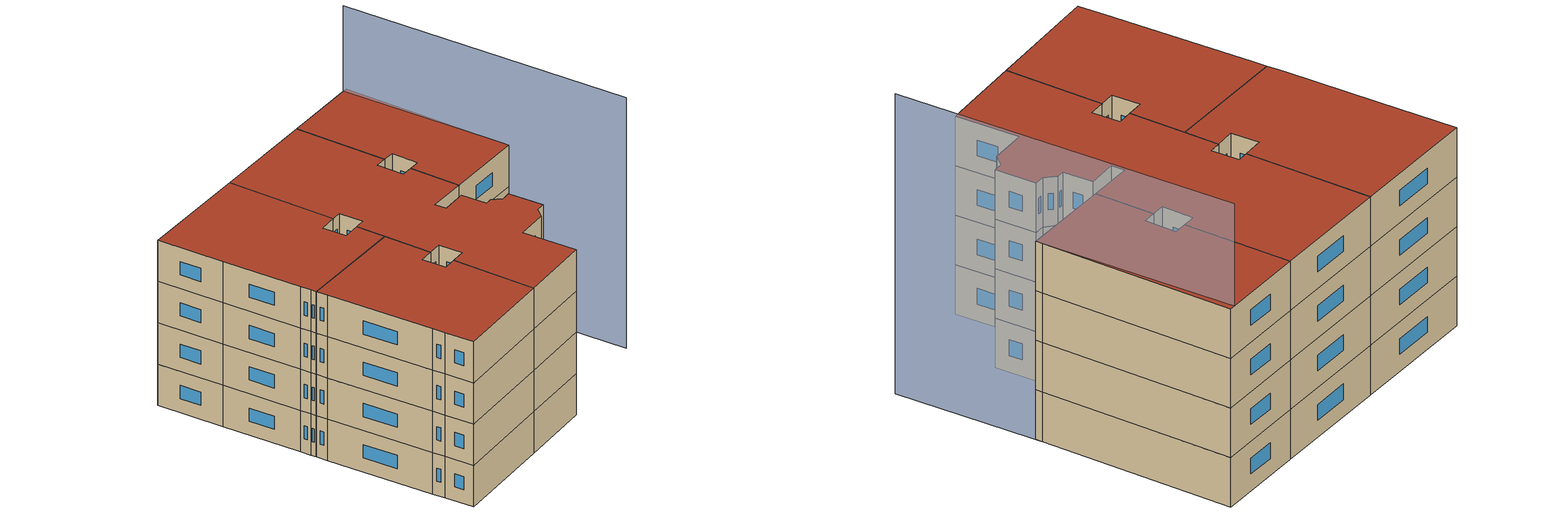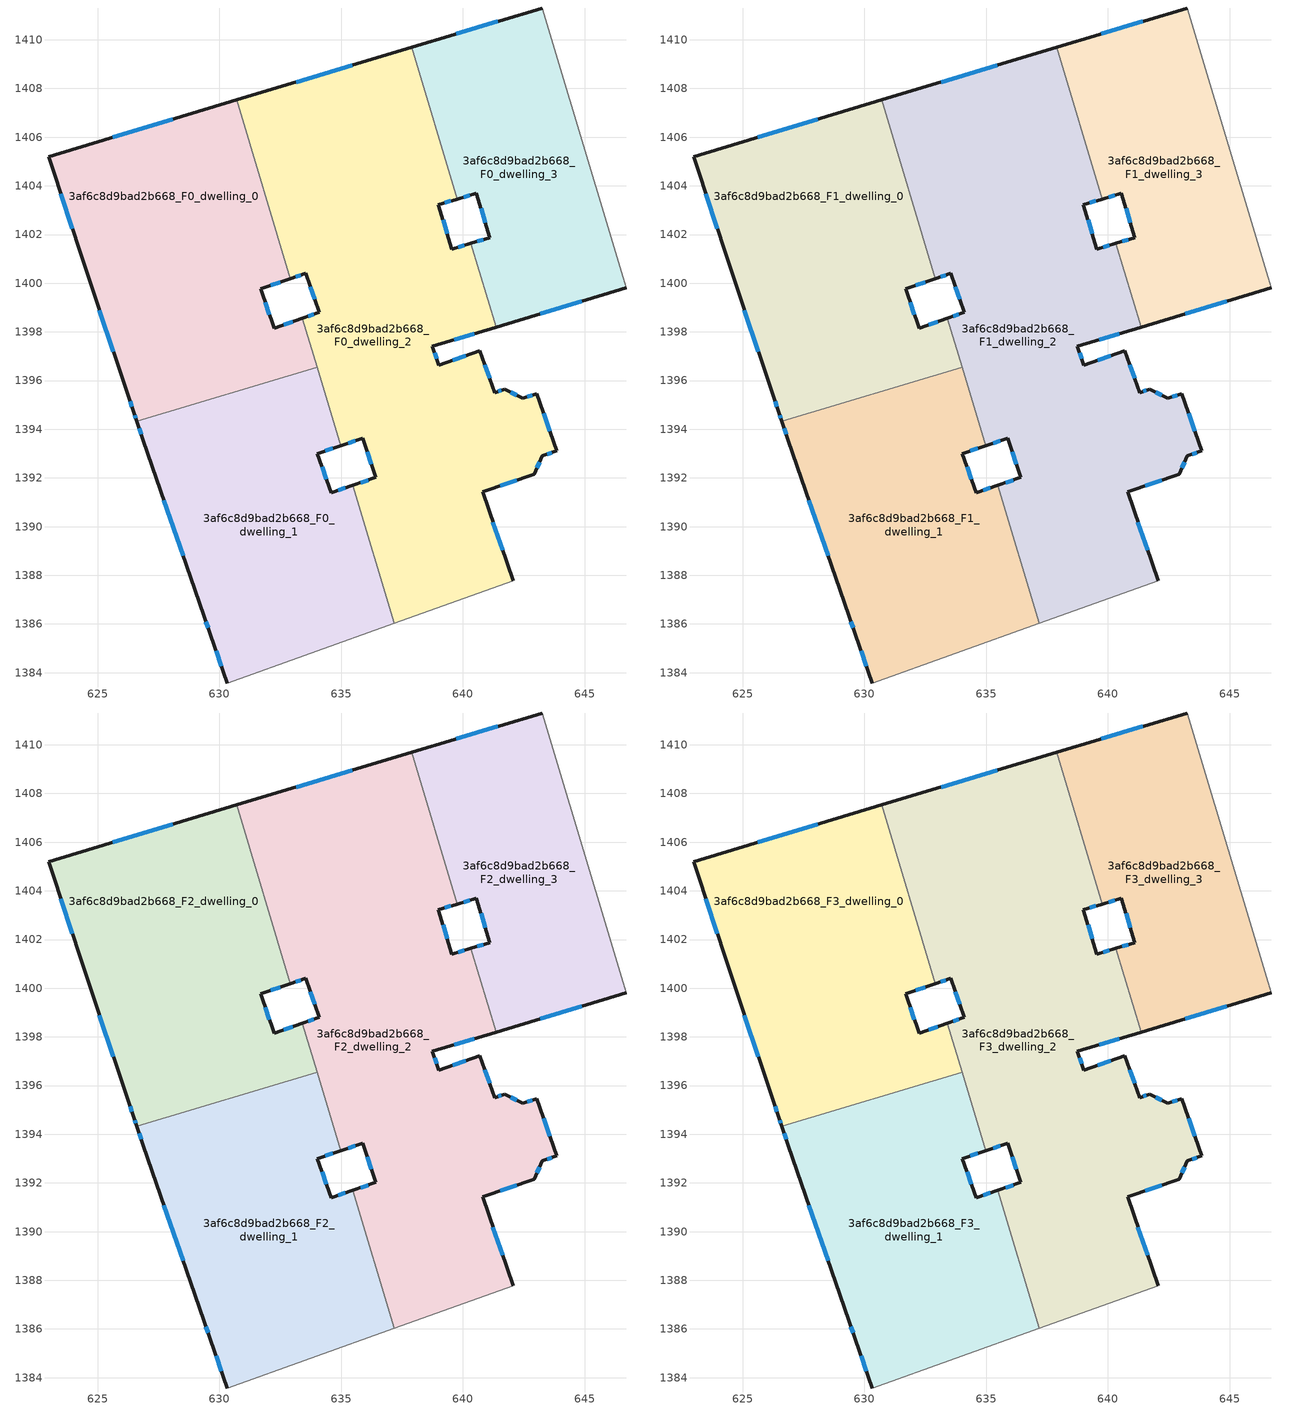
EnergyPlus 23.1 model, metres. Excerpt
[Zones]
3af6c8d9bad2b668_F0_dwelling_0
 floor ground (EU_floor_Construction): 630.7,1407.53 632.91,1400.19 631.69,1399.77 632.24,1398.16 633.41,1398.56 634.01,1396.55 626.6,1394.32 626.48,1394.7 626.25,1395.37 624.46,1400.71 622.98,1405.21 z0
 wall outside (EU_wall_Construction): 630.7,1407.53 622.98,1405.21 624.46,1400.71 626.25,1395.37 626.48,1394.7 626.6,1394.32 / 633.41,1398.56 632.24,1398.16 631.69,1399.77 632.91,1400.19 z0:3
 wall to 3af6c8d9bad2b668_F0_dwelling_2 (EU_wall_Construction): 632.91,1400.19 630.7,1407.53 / 634.01,1396.55 633.41,1398.56 z0:3
 wall to 3af6c8d9bad2b668_F0_dwelling_1 (EU_wall_Construction): 626.6,1394.32 634.01,1396.55 z0:3
 window (EU_Window_Construction): 626.33,1395.14 626.4,1394.93 / 625.07,1398.89 625.64,1397.19 / 623.49,1403.67 623.96,1402.24 / 628.08,1406.74 625.61,1406 / 632.1,1399.91 632.5,1400.05 / 632.06,1398.7 631.88,1399.22 / 633.01,1398.42 632.64,1398.29 / 626.52,1394.57 626.56,1394.45 z1.02:1.98
3af6c8d9bad2b668_F0_dwelling_1
 floor ground (EU_floor_Construction): 634.01,1396.55 634.98,1393.32 634.03,1393 634.58,1391.39 635.47,1391.69 637.18,1386.03 630.32,1383.58 629.62,1385.57 629.35,1386.37 626.88,1393.53 626.6,1394.32 z0
 wall outside (EU_wall_Construction): 635.47,1391.69 634.58,1391.39 634.03,1393 634.98,1393.32 / 626.6,1394.32 626.88,1393.53 629.35,1386.37 629.62,1385.57 630.32,1383.58 z0:3
 wall adiabatic (EU_wall_Construction): 630.32,1383.58 637.18,1386.03 z0:3
 wall to 3af6c8d9bad2b668_F0_dwelling_2 (EU_wall_Construction): 637.18,1386.03 635.47,1391.69 / 634.98,1393.32 634.01,1396.55 z0:3
 window (EU_Window_Construction): 634.35,1393.11 634.66,1393.21 / 634.39,1391.94 634.21,1392.45 / 635.17,1391.59 634.89,1391.49 / 629.86,1384.89 630.08,1384.25 / 629.44,1386.1 629.53,1385.84 / 627.72,1391.09 628.51,1388.8 / 626.7,1394.05 626.78,1393.8 z1.02:1.98
3af6c8d9bad2b668_F0_dwelling_2
 floor ground (EU_floor_Construction): 637.9,1409.69 639.78,1403.46 639,1403.22 639.55,1401.4 640.33,1401.64 641.36,1398.2 638.75,1397.41 639.02,1396.63 640.7,1397.23 641.31,1395.51 641.73,1395.65 642.45,1395.26 643.04,1395.46 643.85,1393.11 643.27,1392.91 642.93,1392.15 640.81,1391.43 642.06,1387.78 637.18,1386.03 635.47,1391.69 636.43,1392.02 635.88,1393.63 634.98,1393.32 633.41,1398.56 634.1,1398.8 633.55,1400.41 632.91,1400.19 630.7,1407.53 z0
 wall outside (EU_wall_Construction): 642.06,1387.78 640.81,1391.43 642.93,1392.15 643.27,1392.91 643.85,1393.11 643.04,1395.46 642.45,1395.26 641.73,1395.65 641.31,1395.51 640.7,1397.23 639.02,1396.63 638.75,1397.41 641.36,1398.2 / 634.98,1393.32 635.88,1393.63 636.43,1392.02 635.47,1391.69 / 632.91,1400.19 633.55,1400.41 634.1,1398.8 633.41,1398.56 / 637.9,1409.69 630.7,1407.53 / 640.33,1401.64 639.55,1401.4 639,1403.22 639.78,1403.46 z0:3
 wall adiabatic (EU_wall_Construction): 637.18,1386.03 642.06,1387.78 z0:3
 wall to 3af6c8d9bad2b668_F0_dwelling_3 (EU_wall_Construction): 639.78,1403.46 637.9,1409.69 / 641.36,1398.2 640.33,1401.64 z0:3
 window (EU_Window_Construction): 641.64,1389.02 641.24,1390.19 / 636.11,1391.91 635.8,1391.8 / 636.07,1393.08 636.24,1392.57 / 635.29,1393.43 635.58,1393.53 / 633.87,1398.72 633.64,1398.64 / 633.74,1399.86 633.91,1399.35 / 633.13,1400.26 633.33,1400.33 / 635.45,1408.96 633.15,1408.26 / 639.26,1403.3 639.51,1403.38 / 639.36,1402.02 639.18,1402.6 / 640.06,1401.56 639.81,1401.48 / 639.64,1397.68 640.47,1397.93 / 638.92,1396.9 638.84,1397.15 / 640.13,1397.03 639.59,1396.84 / 641.1,1396.09 640.91,1396.64 / 641.59,1395.6 641.45,1395.56 / 642.21,1395.4 641.97,1395.52 / 642.84,1395.4 642.65,1395.33 / 643.58,1393.91 643.32,1394.66 / 643.46,1392.98 643.65,1393.04 / 643.04,1392.41 643.15,1392.65 / 641.53,1391.67 642.21,1391.91 z1.02:1.98
3af6c8d9bad2b668_F0_dwelling_3
 floor ground (EU_floor_Construction): 643.26,1411.31 646.6,1400.22 646.71,1399.81 641.36,1398.2 640.33,1401.64 641.11,1401.87 640.56,1403.69 639.78,1403.46 637.9,1409.69 z0
 wall outside (EU_wall_Construction): 641.36,1398.2 646.71,1399.81 / 639.78,1403.46 640.56,1403.69 641.11,1401.87 640.33,1401.64 / 643.26,1411.31 637.9,1409.69 z0:3
 wall adiabatic (EU_wall_Construction): 646.71,1399.81 646.6,1400.22 643.26,1411.31 z0:3
 window (EU_Window_Construction): 643.18,1398.75 644.89,1399.26 / 640.84,1401.79 640.59,1401.72 / 640.75,1403.07 640.92,1402.49 / 640.04,1403.54 640.29,1403.61 / 641.43,1410.76 639.72,1410.24 z1.02:1.98
3af6c8d9bad2b668_F1_dwelling_0
 floor to 3af6c8d9bad2b668_F0_dwelling_0 (EU_floor_Construction): 630.7,1407.53 632.91,1400.19 631.69,1399.77 632.24,1398.16 633.4,1398.56 634.01,1396.55 626.6,1394.32 626.48,1394.7 626.25,1395.37 624.46,1400.71 622.98,1405.21 z3
 wall outside (EU_wall_Construction): 630.7,1407.53 622.98,1405.21 624.46,1400.71 626.25,1395.37 626.48,1394.7 626.6,1394.32 / 633.41,1398.56 632.24,1398.16 631.69,1399.77 632.91,1400.19 z3:6
 wall to 3af6c8d9bad2b668_F1_dwelling_2 (EU_wall_Construction): 632.91,1400.19 630.7,1407.53 / 634.01,1396.55 633.41,1398.56 z3:6
 wall to 3af6c8d9bad2b668_F1_dwelling_1 (EU_wall_Construction): 626.6,1394.32 634.01,1396.55 z3:6
 window (EU_Window_Construction): 626.33,1395.14 626.4,1394.93 / 625.07,1398.89 625.64,1397.19 / 623.49,1403.67 623.96,1402.24 / 628.08,1406.74 625.61,1406 / 632.1,1399.91 632.5,1400.05 / 632.06,1398.7 631.88,1399.22 / 633.01,1398.42 632.64,1398.29 / 626.52,1394.57 626.56,1394.45 z4.02:4.98
3af6c8d9bad2b668_F1_dwelling_1
 floor to 3af6c8d9bad2b668_F0_dwelling_1 (EU_floor_Construction): 634.01,1396.55 634.98,1393.32 634.02,1393 634.58,1391.39 635.47,1391.69 637.18,1386.03 630.32,1383.58 629.62,1385.57 629.35,1386.37 626.88,1393.53 626.6,1394.32 z3
 wall outside (EU_wall_Construction): 635.47,1391.69 634.58,1391.39 634.03,1393 634.98,1393.32 / 626.6,1394.32 626.88,1393.53 629.35,1386.37 629.62,1385.57 630.32,1383.58 z3:6
 wall adiabatic (EU_wall_Construction): 630.32,1383.58 637.18,1386.03 z3:6
 wall to 3af6c8d9bad2b668_F1_dwelling_2 (EU_wall_Construction): 637.18,1386.03 635.47,1391.69 / 634.98,1393.32 634.01,1396.55 z3:6
 window (EU_Window_Construction): 634.35,1393.11 634.66,1393.21 / 634.39,1391.94 634.21,1392.45 / 635.17,1391.59 634.89,1391.49 / 629.86,1384.89 630.08,1384.25 / 629.44,1386.1 629.53,1385.84 / 627.72,1391.09 628.51,1388.8 / 626.7,1394.05 626.78,1393.8 z4.02:4.98
3af6c8d9bad2b668_F1_dwelling_2
 floor to 3af6c8d9bad2b668_F0_dwelling_2 (EU_floor_Construction): 637.9,1409.69 639.78,1403.46 639,1403.22 639.55,1401.4 640.33,1401.64 641.36,1398.2 638.75,1397.41 639.02,1396.63 640.7,1397.23 641.31,1395.51 641.73,1395.65 642.45,1395.26 643.04,1395.46 643.85,1393.11 643.26,1392.91 642.93,1392.15 640.81,1391.43 642.06,1387.78 637.18,1386.03 635.47,1391.69 636.43,1392.02 635.88,1393.63 634.98,1393.32 633.4,1398.56 634.1,1398.8 633.55,1400.41 632.91,1400.19 630.7,1407.53 z3
 wall outside (EU_wall_Construction): 642.06,1387.78 640.81,1391.43 642.93,1392.15 643.27,1392.91 643.85,1393.11 643.04,1395.46 642.45,1395.26 641.73,1395.65 641.31,1395.51 640.7,1397.23 639.02,1396.63 638.75,1397.41 641.36,1398.2 / 634.98,1393.32 635.88,1393.63 636.43,1392.02 635.47,1391.69 / 632.91,1400.19 633.55,1400.41 634.1,1398.8 633.41,1398.56 / 637.9,1409.69 630.7,1407.53 / 640.33,1401.64 639.55,1401.4 639,1403.22 639.78,1403.46 z3:6
 wall adiabatic (EU_wall_Construction): 637.18,1386.03 642.06,1387.78 z3:6
 wall to 3af6c8d9bad2b668_F1_dwelling_3 (EU_wall_Construction): 639.78,1403.46 637.9,1409.69 / 641.36,1398.2 640.33,1401.64 z3:6
 window (EU_Window_Construction): 641.64,1389.02 641.24,1390.19 / 636.11,1391.91 635.8,1391.8 / 636.07,1393.08 636.24,1392.57 / 635.29,1393.43 635.58,1393.53 / 633.87,1398.72 633.64,1398.64 / 633.74,1399.86 633.91,1399.35 / 633.13,1400.26 633.33,1400.33 / 635.45,1408.96 633.15,1408.26 / 639.26,1403.3 639.51,1403.38 / 639.36,1402.02 639.18,1402.6 / 640.06,1401.56 639.81,1401.48 / 639.64,1397.68 640.47,1397.93 / 638.92,1396.9 638.84,1397.15 / 640.13,1397.03 639.59,1396.84 / 641.1,1396.09 640.91,1396.64 / 641.59,1395.6 641.45,1395.56 / 642.21,1395.4 641.97,1395.52 / 642.84,1395.4 642.65,1395.33 / 643.58,1393.91 643.32,1394.66 / 643.46,1392.98 643.65,1393.04 / 643.04,1392.41 643.15,1392.65 / 641.53,1391.67 642.21,1391.91 z4.02:4.98
3af6c8d9bad2b668_F1_dwelling_3
 floor to 3af6c8d9bad2b668_F0_dwelling_3 (EU_floor_Construction): 643.25,1411.31 646.6,1400.22 646.71,1399.81 641.36,1398.2 640.33,1401.64 641.11,1401.87 640.56,1403.69 639.78,1403.46 637.9,1409.69 z3
 wall outside (EU_wall_Construction): 641.36,1398.2 646.71,1399.81 / 639.78,1403.46 640.56,1403.69 641.11,1401.87 640.33,1401.64 / 643.26,1411.31 637.9,1409.69 z3:6
 wall adiabatic (EU_wall_Construction): 646.71,1399.81 646.6,1400.22 643.26,1411.31 z3:6
 window (EU_Window_Construction): 643.18,1398.75 644.89,1399.26 / 640.84,1401.79 640.59,1401.72 / 640.75,1403.07 640.92,1402.49 / 640.04,1403.54 640.29,1403.61 / 641.43,1410.76 639.72,1410.24 z4.02:4.98
3af6c8d9bad2b668_F2_dwelling_0
 floor to 3af6c8d9bad2b668_F1_dwelling_0 (EU_floor_Construction): 630.7,1407.53 632.91,1400.19 631.69,1399.77 632.24,1398.16 633.4,1398.56 634.01,1396.55 626.6,1394.32 626.48,1394.7 626.25,1395.37 624.46,1400.71 622.98,1405.21 z6
 wall outside (EU_wall_Construction): 630.7,1407.53 622.98,1405.21 624.46,1400.71 626.25,1395.37 626.48,1394.7 626.6,1394.32 / 633.41,1398.56 632.24,1398.16 631.69,1399.77 632.91,1400.19 z6:9
 wall to 3af6c8d9bad2b668_F2_dwelling_2 (EU_wall_Construction): 632.91,1400.19 630.7,1407.53 / 634.01,1396.55 633.41,1398.56 z6:9
 wall to 3af6c8d9bad2b668_F2_dwelling_1 (EU_wall_Construction): 626.6,1394.32 634.01,1396.55 z6:9
 window (EU_Window_Construction): 626.33,1395.14 626.4,1394.93 / 625.07,1398.89 625.64,1397.19 / 623.49,1403.67 623.96,1402.24 / 628.08,1406.74 625.61,1406 / 632.1,1399.91 632.5,1400.05 / 632.06,1398.7 631.88,1399.22 / 633.01,1398.42 632.64,1398.29 / 626.52,1394.57 626.56,1394.45 z7.02:7.98
3af6c8d9bad2b668_F2_dwelling_1
 floor to 3af6c8d9bad2b668_F1_dwelling_1 (EU_floor_Construction): 634.01,1396.55 634.98,1393.32 634.02,1393 634.58,1391.39 635.47,1391.69 637.18,1386.03 630.32,1383.58 629.62,1385.57 629.35,1386.37 626.88,1393.53 626.6,1394.32 z6
 wall outside (EU_wall_Construction): 635.47,1391.69 634.58,1391.39 634.03,1393 634.98,1393.32 / 626.6,1394.32 626.88,1393.53 629.35,1386.37 629.62,1385.57 630.32,1383.58 z6:9
 wall adiabatic (EU_wall_Construction): 630.32,1383.58 637.18,1386.03 z6:9
 wall to 3af6c8d9bad2b668_F2_dwelling_2 (EU_wall_Construction): 637.18,1386.03 635.47,1391.69 / 634.98,1393.32 634.01,1396.55 z6:9
 window (EU_Window_Construction): 634.35,1393.11 634.66,1393.21 / 634.39,1391.94 634.21,1392.45 / 635.17,1391.59 634.89,1391.49 / 629.86,1384.89 630.08,1384.25 / 629.44,1386.1 629.53,1385.84 / 627.72,1391.09 628.51,1388.8 / 626.7,1394.05 626.78,1393.8 z7.02:7.98
3af6c8d9bad2b668_F2_dwelling_2
 floor to 3af6c8d9bad2b668_F1_dwelling_2 (EU_floor_Construction): 637.9,1409.69 639.78,1403.46 639,1403.22 639.55,1401.4 640.33,1401.64 641.36,1398.2 638.75,1397.41 639.02,1396.63 640.7,1397.23 641.31,1395.51 641.73,1395.65 642.45,1395.26 643.04,1395.46 643.85,1393.11 643.26,1392.91 642.93,1392.15 640.81,1391.43 642.06,1387.78 637.18,1386.03 635.47,1391.69 636.43,1392.02 635.88,1393.63 634.98,1393.32 633.4,1398.56 634.1,1398.8 633.55,1400.41 632.91,1400.19 630.7,1407.53 z6
 wall outside (EU_wall_Construction): 642.06,1387.78 640.81,1391.43 642.93,1392.15 643.27,1392.91 643.85,1393.11 643.04,1395.46 642.45,1395.26 641.73,1395.65 641.31,1395.51 640.7,1397.23 639.02,1396.63 638.75,1397.41 641.36,1398.2 / 634.98,1393.32 635.88,1393.63 636.43,1392.02 635.47,1391.69 / 632.91,1400.19 633.55,1400.41 634.1,1398.8 633.41,1398.56 / 637.9,1409.69 630.7,1407.53 / 640.33,1401.64 639.55,1401.4 639,1403.22 639.78,1403.46 z6:9
 wall adiabatic (EU_wall_Construction): 637.18,1386.03 642.06,1387.78 z6:9
 wall to 3af6c8d9bad2b668_F2_dwelling_3 (EU_wall_Construction): 639.78,1403.46 637.9,1409.69 / 641.36,1398.2 640.33,1401.64 z6:9
 window (EU_Window_Construction): 641.64,1389.02 641.24,1390.19 / 636.11,1391.91 635.8,1391.8 / 636.07,1393.08 636.24,1392.57 / 635.29,1393.43 635.58,1393.53 / 633.87,1398.72 633.64,1398.64 / 633.74,1399.86 633.91,1399.35 / 633.13,1400.26 633.33,1400.33 / 635.45,1408.96 633.15,1408.26 / 639.26,1403.3 639.51,1403.38 / 639.36,1402.02 639.18,1402.6 / 640.06,1401.56 639.81,1401.48 / 639.64,1397.68 640.47,1397.93 / 638.92,1396.9 638.84,1397.15 / 640.13,1397.03 639.59,1396.84 / 641.1,1396.09 640.91,1396.64 / 641.59,1395.6 641.45,1395.56 / 642.21,1395.4 641.97,1395.52 / 642.84,1395.4 642.65,1395.33 / 643.58,1393.91 643.32,1394.66 / 643.46,1392.98 643.65,1393.04 / 643.04,1392.41 643.15,1392.65 / 641.53,1391.67 642.21,1391.91 z7.02:7.98
3af6c8d9bad2b668_F2_dwelling_3
 floor to 3af6c8d9bad2b668_F1_dwelling_3 (EU_floor_Construction): 643.25,1411.31 646.6,1400.22 646.71,1399.81 641.36,1398.2 640.33,1401.64 641.11,1401.87 640.56,1403.69 639.78,1403.46 637.9,1409.69 z6
 wall outside (EU_wall_Construction): 641.36,1398.2 646.71,1399.81 / 639.78,1403.46 640.56,1403.69 641.11,1401.87 640.33,1401.64 / 643.26,1411.31 637.9,1409.69 z6:9
 wall adiabatic (EU_wall_Construction): 646.71,1399.81 646.6,1400.22 643.26,1411.31 z6:9
 window (EU_Window_Construction): 643.18,1398.75 644.89,1399.26 / 640.84,1401.79 640.59,1401.72 / 640.75,1403.07 640.92,1402.49 / 640.04,1403.54 640.29,1403.61 / 641.43,1410.76 639.72,1410.24 z7.02:7.98
3af6c8d9bad2b668_F3_dwelling_0
 floor to 3af6c8d9bad2b668_F2_dwelling_0 (EU_floor_Construction): 630.7,1407.53 632.91,1400.19 631.69,1399.77 632.24,1398.16 633.4,1398.56 634.01,1396.55 626.6,1394.32 626.48,1394.7 626.25,1395.37 624.46,1400.71 622.98,1405.21 z9
 wall outside (EU_wall_Construction): 630.7,1407.53 622.98,1405.21 624.46,1400.71 626.25,1395.37 626.48,1394.7 626.6,1394.32 / 633.41,1398.56 632.24,1398.16 631.69,1399.77 632.91,1400.19 z9:12
 wall to 3af6c8d9bad2b668_F3_dwelling_2 (EU_wall_Construction): 632.91,1400.19 630.7,1407.53 / 634.01,1396.55 633.41,1398.56 z9:12
 wall to 3af6c8d9bad2b668_F3_dwelling_1 (EU_wall_Construction): 626.6,1394.32 634.01,1396.55 z9:12
 window (EU_Window_Construction): 626.33,1395.14 626.4,1394.93 / 625.07,1398.89 625.64,1397.19 / 623.49,1403.67 623.96,1402.24 / 628.08,1406.74 625.61,1406 / 632.1,1399.91 632.5,1400.05 / 632.06,1398.7 631.88,1399.22 / 633.01,1398.42 632.64,1398.29 / 626.52,1394.57 626.56,1394.45 z10.02:10.98
 roof outside (EU_roof_Construction): 634.01,1396.55 633.41,1398.56 632.24,1398.16 631.69,1399.77 632.91,1400.19 630.7,1407.53 622.98,1405.21 624.46,1400.71 626.25,1395.37 626.48,1394.7 626.6,1394.32 z12
3af6c8d9bad2b668_F3_dwelling_1
 floor to 3af6c8d9bad2b668_F2_dwelling_1 (EU_floor_Construction): 634.01,1396.55 634.98,1393.32 634.02,1393 634.58,1391.39 635.47,1391.69 637.18,1386.03 630.32,1383.58 629.62,1385.57 629.35,1386.37 626.88,1393.53 626.6,1394.32 z9
 wall outside (EU_wall_Construction): 635.47,1391.69 634.58,1391.39 634.03,1393 634.98,1393.32 / 626.6,1394.32 626.88,1393.53 629.35,1386.37 629.62,1385.57 630.32,1383.58 z9:12
 wall adiabatic (EU_wall_Construction): 630.32,1383.58 637.18,1386.03 z9:12
 wall to 3af6c8d9bad2b668_F3_dwelling_2 (EU_wall_Construction): 637.18,1386.03 635.47,1391.69 / 634.98,1393.32 634.01,1396.55 z9:12
 window (EU_Window_Construction): 634.35,1393.11 634.66,1393.21 / 634.39,1391.94 634.21,1392.45 / 635.17,1391.59 634.89,1391.49 / 629.86,1384.89 630.08,1384.25 / 629.44,1386.1 629.53,1385.84 / 627.72,1391.09 628.51,1388.8 / 626.7,1394.05 626.78,1393.8 z10.02:10.98
 roof outside (EU_roof_Construction): 637.18,1386.03 635.47,1391.69 634.58,1391.39 634.03,1393 634.98,1393.32 634.01,1396.55 626.6,1394.32 626.88,1393.53 629.35,1386.37 629.62,1385.57 630.32,1383.58 z12
3af6c8d9bad2b668_F3_dwelling_2
 floor to 3af6c8d9bad2b668_F2_dwelling_2 (EU_floor_Construction): 637.9,1409.69 639.78,1403.46 639,1403.22 639.55,1401.4 640.33,1401.64 641.36,1398.2 638.75,1397.41 639.02,1396.63 640.7,1397.23 641.31,1395.51 641.73,1395.65 642.45,1395.26 643.04,1395.46 643.85,1393.11 643.26,1392.91 642.93,1392.15 640.81,1391.43 642.06,1387.78 637.18,1386.03 635.47,1391.69 636.43,1392.02 635.88,1393.63 634.98,1393.32 633.4,1398.56 634.1,1398.8 633.55,1400.41 632.91,1400.19 630.7,1407.53 z9
 wall outside (EU_wall_Construction): 642.06,1387.78 640.81,1391.43 642.93,1392.15 643.27,1392.91 643.85,1393.11 643.04,1395.46 642.45,1395.26 641.73,1395.65 641.31,1395.51 640.7,1397.23 639.02,1396.63 638.75,1397.41 641.36,1398.2 / 634.98,1393.32 635.88,1393.63 636.43,1392.02 635.47,1391.69 / 632.91,1400.19 633.55,1400.41 634.1,1398.8 633.41,1398.56 / 637.9,1409.69 630.7,1407.53 / 640.33,1401.64 639.55,1401.4 639,1403.22 639.78,1403.46 z9:12
 wall adiabatic (EU_wall_Construction): 637.18,1386.03 642.06,1387.78 z9:12
 wall to 3af6c8d9bad2b668_F3_dwelling_3 (EU_wall_Construction): 639.78,1403.46 637.9,1409.69 / 641.36,1398.2 640.33,1401.64 z9:12
 window (EU_Window_Construction): 641.64,1389.02 641.24,1390.19 / 636.11,1391.91 635.8,1391.8 / 636.07,1393.08 636.24,1392.57 / 635.29,1393.43 635.58,1393.53 / 633.87,1398.72 633.64,1398.64 / 633.74,1399.86 633.91,1399.35 / 633.13,1400.26 633.33,1400.33 / 635.45,1408.96 633.15,1408.26 / 639.26,1403.3 639.51,1403.38 / 639.36,1402.02 639.18,1402.6 / 640.06,1401.56 639.81,1401.48 / 639.64,1397.68 640.47,1397.93 / 638.92,1396.9 638.84,1397.15 / 640.13,1397.03 639.59,1396.84 / 641.1,1396.09 640.91,1396.64 / 641.59,1395.6 641.45,1395.56 / 642.21,1395.4 641.97,1395.52 / 642.84,1395.4 642.65,1395.33 / 643.58,1393.91 643.32,1394.66 / 643.46,1392.98 643.65,1393.04 / 643.04,1392.41 643.15,1392.65 / 641.53,1391.67 642.21,1391.91 z10.02:10.98
 roof outside (EU_roof_Construction): 642.06,1387.78 640.81,1391.43 642.93,1392.15 643.27,1392.91 643.85,1393.11 643.04,1395.46 642.45,1395.26 641.73,1395.65 641.31,1395.51 640.7,1397.23 639.02,1396.63 638.75,1397.41 641.36,1398.2 640.33,1401.64 639.55,1401.4 639,1403.22 639.78,1403.46 637.9,1409.69 630.7,1407.53 632.91,1400.19 633.55,1400.41 634.1,1398.8 633.41,1398.56 634.98,1393.32 635.88,1393.63 636.43,1392.02 635.47,1391.69 637.18,1386.03 z12
3af6c8d9bad2b668_F3_dwelling_3
 floor to 3af6c8d9bad2b668_F2_dwelling_3 (EU_floor_Construction): 643.25,1411.31 646.6,1400.22 646.71,1399.81 641.36,1398.2 640.33,1401.64 641.11,1401.87 640.56,1403.69 639.78,1403.46 637.9,1409.69 z9
 wall outside (EU_wall_Construction): 641.36,1398.2 646.71,1399.81 / 639.78,1403.46 640.56,1403.69 641.11,1401.87 640.33,1401.64 / 643.26,1411.31 637.9,1409.69 z9:12
 wall adiabatic (EU_wall_Construction): 646.71,1399.81 646.6,1400.22 643.26,1411.31 z9:12
 window (EU_Window_Construction): 643.18,1398.75 644.89,1399.26 / 640.84,1401.79 640.59,1401.72 / 640.75,1403.07 640.92,1402.49 / 640.04,1403.54 640.29,1403.61 / 641.43,1410.76 639.72,1410.24 z10.02:10.98
 roof outside (EU_roof_Construction): 646.71,1399.81 646.6,1400.22 643.26,1411.31 637.9,1409.69 639.78,1403.46 640.56,1403.69 641.11,1401.87 640.33,1401.64 641.36,1398.2 z12
shading: 649.42,1391.77 642.93,1411.2 z0:18.2
[Building]
EU S2 Campaign: North Axis=0; Terrain=City; Solar Distribution=FullExterior
[Site:Location]
Vienna: Latitude=48; Longitude=16.5; Time Zone=1; Elevation=183
[SizingPeriod:WeatherFileDays]
AnnualSizingPeriod: Begin Month=1; Begin Day of Month=1; End Month=12; End Day of Month=31; Day of Week for Start Day=Monday; Use Weather File Daylight Saving Period=No; Use Weather File Rain and Snow Indicators=No
[MATERIAL]
EU_InternalMass_Material: Roughness=MediumRough; Thickness=0.1; Conductivity=1; Density=1800; Specific Heat=900; Thermal Absorptance=0.9; Solar Absorptance=0.7; Visible Absorptance=0.7
[MATERIAL:NOMASS] Roughness=MediumRough; Thermal Absorptance=0.9; Solar Absorptance=0.7; Visible Absorptance=0.7
Name | Thermal Resistance
EU_wall_NoMass | 0.942466
EU_roof_NoMass | 0.551687
EU_floor_NoMass | 0.66527
[WINDOWMATERIAL:SIMPLEGLAZINGSYSTEM]
EU_Window_SimpleGlazing: UFactor=2.03367; Solar Heat Gain Coefficient=0.65; Visible Transmittance=0.65
[CONSTRUCTION]
EU_wall_Construction: EU_wall_NoMass
EU_roof_Construction: EU_roof_NoMass
EU_floor_Construction: EU_floor_NoMass
EU_Window_Construction: EU_Window_SimpleGlazing
EU_InternalMass_Construction: EU_InternalMass_Material
[ZONE] Type=1; Multiplier=1; Ceiling Height=autocalculate; Floor Area=autocalculate; Part of Total Floor Area=Yes
Name | Volume
3af6c8d9bad2b668_F0_dwelling_0 | 265.485
3af6c8d9bad2b668_F1_dwelling_0; 3af6c8d9bad2b668_F2_dwelling_0; 3af6c8d9bad2b668_F3_dwelling_0 | 265.487
3af6c8d9bad2b668_F0_dwelling_1 | 246.913
3af6c8d9bad2b668_F1_dwelling_1; 3af6c8d9bad2b668_F2_dwelling_1; 3af6c8d9bad2b668_F3_dwelling_1 | 246.911
3af6c8d9bad2b668_F0_dwelling_2 | 456.242
3af6c8d9bad2b668_F1_dwelling_2; 3af6c8d9bad2b668_F2_dwelling_2; 3af6c8d9bad2b668_F3_dwelling_2 | 456.245
3af6c8d9bad2b668_F0_dwelling_3 | 196.842
3af6c8d9bad2b668_F1_dwelling_3; 3af6c8d9bad2b668_F2_dwelling_3; 3af6c8d9bad2b668_F3_dwelling_3 | 196.843
[INTERNALMASS] Construction=EU_InternalMass_Construction
Name | Zone or ZoneList | Surface Area
3af6c8d9bad2b668_F0_dwelling_0_EU_InternalMass | 3af6c8d9bad2b668_F0_dwelling_0 | 88.4961
3af6c8d9bad2b668_F0_dwelling_1_EU_InternalMass | 3af6c8d9bad2b668_F0_dwelling_1 | 82.3023
3af6c8d9bad2b668_F0_dwelling_2_EU_InternalMass | 3af6c8d9bad2b668_F0_dwelling_2 | 152.082
3af6c8d9bad2b668_F0_dwelling_3_EU_InternalMass | 3af6c8d9bad2b668_F0_dwelling_3 | 65.6142
3af6c8d9bad2b668_F1_dwelling_0_EU_InternalMass | 3af6c8d9bad2b668_F1_dwelling_0 | 88.4961
3af6c8d9bad2b668_F1_dwelling_1_EU_InternalMass | 3af6c8d9bad2b668_F1_dwelling_1 | 82.3023
3af6c8d9bad2b668_F1_dwelling_2_EU_InternalMass | 3af6c8d9bad2b668_F1_dwelling_2 | 152.082
3af6c8d9bad2b668_F1_dwelling_3_EU_InternalMass | 3af6c8d9bad2b668_F1_dwelling_3 | 65.6142
3af6c8d9bad2b668_F2_dwelling_0_EU_InternalMass | 3af6c8d9bad2b668_F2_dwelling_0 | 88.4961
3af6c8d9bad2b668_F2_dwelling_1_EU_InternalMass | 3af6c8d9bad2b668_F2_dwelling_1 | 82.3023
3af6c8d9bad2b668_F2_dwelling_2_EU_InternalMass | 3af6c8d9bad2b668_F2_dwelling_2 | 152.082
3af6c8d9bad2b668_F2_dwelling_3_EU_InternalMass | 3af6c8d9bad2b668_F2_dwelling_3 | 65.6142
3af6c8d9bad2b668_F3_dwelling_0_EU_InternalMass | 3af6c8d9bad2b668_F3_dwelling_0 | 88.4961
3af6c8d9bad2b668_F3_dwelling_1_EU_InternalMass | 3af6c8d9bad2b668_F3_dwelling_1 | 82.3023
3af6c8d9bad2b668_F3_dwelling_2_EU_InternalMass | 3af6c8d9bad2b668_F3_dwelling_2 | 152.082
3af6c8d9bad2b668_F3_dwelling_3_EU_InternalMass | 3af6c8d9bad2b668_F3_dwelling_3 | 65.6142
[OTHEREQUIPMENT] Fuel Type=Electricity; Design Level Calculation Method=Watts/Area; Power per Zone Floor Area=1; Fraction Latent=0; Fraction Radiant=0; Fraction Lost=0; Carbon Dioxide Generation Rate=0; EndUse Subcategory=EU_Step8_InternalGains
Name | Zone or ZoneList or Space or SpaceList | Schedule
EU_Step8_InternalGain_3af6c8d9bad2b668_F0_dwelling_0_f000 | 3af6c8d9bad2b668_F0_dwelling_0 | EU_Step8_GainSchedule_3af6c8d9bad2b668_F0_dwelling_0_f000
EU_Step8_InternalGain_3af6c8d9bad2b668_F0_dwelling_1_f000 | 3af6c8d9bad2b668_F0_dwelling_1 | EU_Step8_GainSchedule_3af6c8d9bad2b668_F0_dwelling_1_f000
EU_Step8_InternalGain_3af6c8d9bad2b668_F0_dwelling_2_f000 | 3af6c8d9bad2b668_F0_dwelling_2 | EU_Step8_GainSchedule_3af6c8d9bad2b668_F0_dwelling_2_f000
EU_Step8_InternalGain_3af6c8d9bad2b668_F0_dwelling_3_f000 | 3af6c8d9bad2b668_F0_dwelling_3 | EU_Step8_GainSchedule_3af6c8d9bad2b668_F0_dwelling_3_f000
EU_Step8_InternalGain_3af6c8d9bad2b668_F1_dwelling_0_f000 | 3af6c8d9bad2b668_F1_dwelling_0 | EU_Step8_GainSchedule_3af6c8d9bad2b668_F1_dwelling_0_f000
EU_Step8_InternalGain_3af6c8d9bad2b668_F1_dwelling_1_f000 | 3af6c8d9bad2b668_F1_dwelling_1 | EU_Step8_GainSchedule_3af6c8d9bad2b668_F1_dwelling_1_f000
EU_Step8_InternalGain_3af6c8d9bad2b668_F1_dwelling_2_f000 | 3af6c8d9bad2b668_F1_dwelling_2 | EU_Step8_GainSchedule_3af6c8d9bad2b668_F1_dwelling_2_f000
EU_Step8_InternalGain_3af6c8d9bad2b668_F1_dwelling_3_f000 | 3af6c8d9bad2b668_F1_dwelling_3 | EU_Step8_GainSchedule_3af6c8d9bad2b668_F1_dwelling_3_f000
EU_Step8_InternalGain_3af6c8d9bad2b668_F2_dwelling_0_f000 | 3af6c8d9bad2b668_F2_dwelling_0 | EU_Step8_GainSchedule_3af6c8d9bad2b668_F2_dwelling_0_f000
EU_Step8_InternalGain_3af6c8d9bad2b668_F2_dwelling_1_f000 | 3af6c8d9bad2b668_F2_dwelling_1 | EU_Step8_GainSchedule_3af6c8d9bad2b668_F2_dwelling_1_f000
EU_Step8_InternalGain_3af6c8d9bad2b668_F2_dwelling_2_f000 | 3af6c8d9bad2b668_F2_dwelling_2 | EU_Step8_GainSchedule_3af6c8d9bad2b668_F2_dwelling_2_f000
EU_Step8_InternalGain_3af6c8d9bad2b668_F2_dwelling_3_f000 | 3af6c8d9bad2b668_F2_dwelling_3 | EU_Step8_GainSchedule_3af6c8d9bad2b668_F2_dwelling_3_f000
EU_Step8_InternalGain_3af6c8d9bad2b668_F3_dwelling_0_f000 | 3af6c8d9bad2b668_F3_dwelling_0 | EU_Step8_GainSchedule_3af6c8d9bad2b668_F3_dwelling_0_f000
EU_Step8_InternalGain_3af6c8d9bad2b668_F3_dwelling_1_f000 | 3af6c8d9bad2b668_F3_dwelling_1 | EU_Step8_GainSchedule_3af6c8d9bad2b668_F3_dwelling_1_f000
EU_Step8_InternalGain_3af6c8d9bad2b668_F3_dwelling_2_f000 | 3af6c8d9bad2b668_F3_dwelling_2 | EU_Step8_GainSchedule_3af6c8d9bad2b668_F3_dwelling_2_f000
EU_Step8_InternalGain_3af6c8d9bad2b668_F3_dwelling_3_f000 | 3af6c8d9bad2b668_F3_dwelling_3 | EU_Step8_GainSchedule_3af6c8d9bad2b668_F3_dwelling_3_f000
[ZONEVENTILATION:DESIGNFLOWRATE] Schedule=EU_AlwaysOn; Design Flow Rate Calculation Method=AirChanges/Hour; Air Changes per Hour=0.530523; Ventilation Type=Natural; Fan Pressure Rise=0; Fan Total Efficiency=1; Constant Term Coefficient=1; Temperature Term Coefficient=0; Velocity Term Coefficient=0; Velocity Squared Term Coefficient=0; Minimum Indoor Temperature=-100; Maximum Indoor Temperature=100; Delta Temperature=-100; Minimum Outdoor Temperature=-100; Maximum Outdoor Temperature=100; Maximum Wind Speed=40
Name | Zone or ZoneList or Space or SpaceList
EU_ConstantAir_3af6c8d9bad2b668_F0_dwelling_0 | 3af6c8d9bad2b668_F0_dwelling_0
EU_ConstantAir_3af6c8d9bad2b668_F0_dwelling_1 | 3af6c8d9bad2b668_F0_dwelling_1
EU_ConstantAir_3af6c8d9bad2b668_F0_dwelling_2 | 3af6c8d9bad2b668_F0_dwelling_2
EU_ConstantAir_3af6c8d9bad2b668_F0_dwelling_3 | 3af6c8d9bad2b668_F0_dwelling_3
EU_ConstantAir_3af6c8d9bad2b668_F1_dwelling_0 | 3af6c8d9bad2b668_F1_dwelling_0
EU_ConstantAir_3af6c8d9bad2b668_F1_dwelling_1 | 3af6c8d9bad2b668_F1_dwelling_1
EU_ConstantAir_3af6c8d9bad2b668_F1_dwelling_2 | 3af6c8d9bad2b668_F1_dwelling_2
EU_ConstantAir_3af6c8d9bad2b668_F1_dwelling_3 | 3af6c8d9bad2b668_F1_dwelling_3
EU_ConstantAir_3af6c8d9bad2b668_F2_dwelling_0 | 3af6c8d9bad2b668_F2_dwelling_0
EU_ConstantAir_3af6c8d9bad2b668_F2_dwelling_1 | 3af6c8d9bad2b668_F2_dwelling_1
EU_ConstantAir_3af6c8d9bad2b668_F2_dwelling_2 | 3af6c8d9bad2b668_F2_dwelling_2
EU_ConstantAir_3af6c8d9bad2b668_F2_dwelling_3 | 3af6c8d9bad2b668_F2_dwelling_3
EU_ConstantAir_3af6c8d9bad2b668_F3_dwelling_0 | 3af6c8d9bad2b668_F3_dwelling_0
EU_ConstantAir_3af6c8d9bad2b668_F3_dwelling_1 | 3af6c8d9bad2b668_F3_dwelling_1
EU_ConstantAir_3af6c8d9bad2b668_F3_dwelling_2 | 3af6c8d9bad2b668_F3_dwelling_2
EU_ConstantAir_3af6c8d9bad2b668_F3_dwelling_3 | 3af6c8d9bad2b668_F3_dwelling_3
[HVACTEMPLATE:THERMOSTAT] Constant Heating Setpoint=20; Constant Cooling Setpoint=50
EU_HeatOnly_3af6c8d9bad2b668_F0_dwelling_0; EU_HeatOnly_3af6c8d9bad2b668_F0_dwelling_1; EU_HeatOnly_3af6c8d9bad2b668_F0_dwelling_2; EU_HeatOnly_3af6c8d9bad2b668_F0_dwelling_3; EU_HeatOnly_3af6c8d9bad2b668_F1_dwelling_0; EU_HeatOnly_3af6c8d9bad2b668_F1_dwelling_1; EU_HeatOnly_3af6c8d9bad2b668_F1_dwelling_2; EU_HeatOnly_3af6c8d9bad2b668_F1_dwelling_3; EU_HeatOnly_3af6c8d9bad2b668_F2_dwelling_0; EU_HeatOnly_3af6c8d9bad2b668_F2_dwelling_1; EU_HeatOnly_3af6c8d9bad2b668_F2_dwelling_2; EU_HeatOnly_3af6c8d9bad2b668_F2_dwelling_3; EU_HeatOnly_3af6c8d9bad2b668_F3_dwelling_0; EU_HeatOnly_3af6c8d9bad2b668_F3_dwelling_1; EU_HeatOnly_3af6c8d9bad2b668_F3_dwelling_2; EU_HeatOnly_3af6c8d9bad2b668_F3_dwelling_3
[HVACTEMPLATE:ZONE:IDEALLOADSAIRSYSTEM] System Availability Schedule=EU_AlwaysOn; Maximum Heating Supply Air Temperature=50; Minimum Cooling Supply Air Temperature=13; Maximum Heating Supply Air Humidity Ratio=0.0156; Minimum Cooling Supply Air Humidity Ratio=0.0077; Heating Limit=NoLimit; Cooling Limit=NoLimit; Heating Availability Schedule=EU_AlwaysOn; Cooling Availability Schedule=EU_CoolingOff; Dehumidification Control Type=ConstantSensibleHeatRatio; Cooling Sensible Heat Ratio=0.7; Dehumidification Setpoint=60; Humidification Control Type=None; Humidification Setpoint=30; Outdoor Air Method=None; Outdoor Air Flow Rate per Person=0.00944; Outdoor Air Flow Rate per Zone Floor Area=0; Outdoor Air Flow Rate per Zone=0; Demand Controlled Ventilation Type=None; Outdoor Air Economizer Type=NoEconomizer; Heat Recovery Type=None; Sensible Heat Recovery Effectiveness=0.7; Latent Heat Recovery Effectiveness=0.65
Name | Template Thermostat
3af6c8d9bad2b668_F0_dwelling_0 | EU_HeatOnly_3af6c8d9bad2b668_F0_dwelling_0
3af6c8d9bad2b668_F0_dwelling_1 | EU_HeatOnly_3af6c8d9bad2b668_F0_dwelling_1
3af6c8d9bad2b668_F0_dwelling_2 | EU_HeatOnly_3af6c8d9bad2b668_F0_dwelling_2
3af6c8d9bad2b668_F0_dwelling_3 | EU_HeatOnly_3af6c8d9bad2b668_F0_dwelling_3
3af6c8d9bad2b668_F1_dwelling_0 | EU_HeatOnly_3af6c8d9bad2b668_F1_dwelling_0
3af6c8d9bad2b668_F1_dwelling_1 | EU_HeatOnly_3af6c8d9bad2b668_F1_dwelling_1
3af6c8d9bad2b668_F1_dwelling_2 | EU_HeatOnly_3af6c8d9bad2b668_F1_dwelling_2
3af6c8d9bad2b668_F1_dwelling_3 | EU_HeatOnly_3af6c8d9bad2b668_F1_dwelling_3
3af6c8d9bad2b668_F2_dwelling_0 | EU_HeatOnly_3af6c8d9bad2b668_F2_dwelling_0
3af6c8d9bad2b668_F2_dwelling_1 | EU_HeatOnly_3af6c8d9bad2b668_F2_dwelling_1
3af6c8d9bad2b668_F2_dwelling_2 | EU_HeatOnly_3af6c8d9bad2b668_F2_dwelling_2
3af6c8d9bad2b668_F2_dwelling_3 | EU_HeatOnly_3af6c8d9bad2b668_F2_dwelling_3
3af6c8d9bad2b668_F3_dwelling_0 | EU_HeatOnly_3af6c8d9bad2b668_F3_dwelling_0
3af6c8d9bad2b668_F3_dwelling_1 | EU_HeatOnly_3af6c8d9bad2b668_F3_dwelling_1
3af6c8d9bad2b668_F3_dwelling_2 | EU_HeatOnly_3af6c8d9bad2b668_F3_dwelling_2
3af6c8d9bad2b668_F3_dwelling_3 | EU_HeatOnly_3af6c8d9bad2b668_F3_dwelling_3
[SIZING:ZONE] Zone Cooling Design Supply Air Temperature Input Method=SupplyAirTemperature; Zone Cooling Design Supply Air Temperature=13; Zone Heating Design Supply Air Temperature Input Method=SupplyAirTemperature; Zone Heating Design Supply Air Temperature=50; Zone Cooling Design Supply Air Humidity Ratio=0.008; Zone Heating Design Supply Air Humidity Ratio=0.008; Cooling Design Air Flow Method=DesignDay; Cooling Design Air Flow Rate=0; Cooling Minimum Air Flow per Zone Floor Area=0.000762; Cooling Minimum Air Flow=0; Cooling Minimum Air Flow Fraction=0.2; Heating Design Air Flow Method=DesignDay; Heating Design Air Flow Rate=0; Heating Maximum Air Flow per Zone Floor Area=0.002032; Heating Maximum Air Flow=0.141576; Heating Maximum Air Flow Fraction=0.3; Account for Dedicated Outdoor Air System=No; Dedicated Outdoor Air System Control Strategy=NeutralSupplyAir; Dedicated Outdoor Air Low Setpoint Temperature for Design=autosize; Dedicated Outdoor Air High Setpoint Temperature for Design=autosize; Zone Load Sizing Method=Sensible Load Only No Latent Load; Zone Latent Cooling Design Supply Air Humidity Ratio Input Method=HumidityRatioDifference; Zone Cooling Design Supply Air Humidity Ratio Difference=0.005; Zone Latent Heating Design Supply Air Humidity Ratio Input Method=HumidityRatioDifference; Zone Humidification Design Supply Air Humidity Ratio Difference=0.005
3af6c8d9bad2b668_F0_dwelling_0; 3af6c8d9bad2b668_F0_dwelling_1; 3af6c8d9bad2b668_F0_dwelling_2; 3af6c8d9bad2b668_F0_dwelling_3; 3af6c8d9bad2b668_F1_dwelling_0; 3af6c8d9bad2b668_F1_dwelling_1; 3af6c8d9bad2b668_F1_dwelling_2; 3af6c8d9bad2b668_F1_dwelling_3; 3af6c8d9bad2b668_F2_dwelling_0; 3af6c8d9bad2b668_F2_dwelling_1; 3af6c8d9bad2b668_F2_dwelling_2; 3af6c8d9bad2b668_F2_dwelling_3; 3af6c8d9bad2b668_F3_dwelling_0; 3af6c8d9bad2b668_F3_dwelling_1; 3af6c8d9bad2b668_F3_dwelling_2; 3af6c8d9bad2b668_F3_dwelling_3
[SCHEDULE:CONSTANT]
Name | Hourly Value
EU_AlwaysOn | 1
EU_CoolingOff | 0
[SCHEDULE:FILE] Column Number=1; Rows to Skip at Top=0; Number of Hours of Data=8760; Column Separator=Comma; Interpolate to Timestep=No; Minutes per Item=60; Adjust Schedule for Daylight Savings=Yes
Name | File
EU_Step8_GainSchedule_3af6c8d9bad2b668_F0_dwelling_0_f000 | ../../schedules/3af6c8d9bad2b668/3af6c8d9bad2b668_F0_dwelling_0_f000_gain.csv
EU_Step8_GainSchedule_3af6c8d9bad2b668_F0_dwelling_1_f000 | ../../schedules/3af6c8d9bad2b668/3af6c8d9bad2b668_F0_dwelling_1_f000_gain.csv
EU_Step8_GainSchedule_3af6c8d9bad2b668_F0_dwelling_2_f000 | ../../schedules/3af6c8d9bad2b668/3af6c8d9bad2b668_F0_dwelling_2_f000_gain.csv
EU_Step8_GainSchedule_3af6c8d9bad2b668_F0_dwelling_3_f000 | ../../schedules/3af6c8d9bad2b668/3af6c8d9bad2b668_F0_dwelling_3_f000_gain.csv
EU_Step8_GainSchedule_3af6c8d9bad2b668_F1_dwelling_0_f000 | ../../schedules/3af6c8d9bad2b668/3af6c8d9bad2b668_F1_dwelling_0_f000_gain.csv
EU_Step8_GainSchedule_3af6c8d9bad2b668_F1_dwelling_1_f000 | ../../schedules/3af6c8d9bad2b668/3af6c8d9bad2b668_F1_dwelling_1_f000_gain.csv
EU_Step8_GainSchedule_3af6c8d9bad2b668_F1_dwelling_2_f000 | ../../schedules/3af6c8d9bad2b668/3af6c8d9bad2b668_F1_dwelling_2_f000_gain.csv
EU_Step8_GainSchedule_3af6c8d9bad2b668_F1_dwelling_3_f000 | ../../schedules/3af6c8d9bad2b668/3af6c8d9bad2b668_F1_dwelling_3_f000_gain.csv
EU_Step8_GainSchedule_3af6c8d9bad2b668_F2_dwelling_0_f000 | ../../schedules/3af6c8d9bad2b668/3af6c8d9bad2b668_F2_dwelling_0_f000_gain.csv
EU_Step8_GainSchedule_3af6c8d9bad2b668_F2_dwelling_1_f000 | ../../schedules/3af6c8d9bad2b668/3af6c8d9bad2b668_F2_dwelling_1_f000_gain.csv
EU_Step8_GainSchedule_3af6c8d9bad2b668_F2_dwelling_2_f000 | ../../schedules/3af6c8d9bad2b668/3af6c8d9bad2b668_F2_dwelling_2_f000_gain.csv
EU_Step8_GainSchedule_3af6c8d9bad2b668_F2_dwelling_3_f000 | ../../schedules/3af6c8d9bad2b668/3af6c8d9bad2b668_F2_dwelling_3_f000_gain.csv
EU_Step8_GainSchedule_3af6c8d9bad2b668_F3_dwelling_0_f000 | ../../schedules/3af6c8d9bad2b668/3af6c8d9bad2b668_F3_dwelling_0_f000_gain.csv
EU_Step8_GainSchedule_3af6c8d9bad2b668_F3_dwelling_1_f000 | ../../schedules/3af6c8d9bad2b668/3af6c8d9bad2b668_F3_dwelling_1_f000_gain.csv
EU_Step8_GainSchedule_3af6c8d9bad2b668_F3_dwelling_2_f000 | ../../schedules/3af6c8d9bad2b668/3af6c8d9bad2b668_F3_dwelling_2_f000_gain.csv
EU_Step8_GainSchedule_3af6c8d9bad2b668_F3_dwelling_3_f000 | ../../schedules/3af6c8d9bad2b668/3af6c8d9bad2b668_F3_dwelling_3_f000_gain.csv
